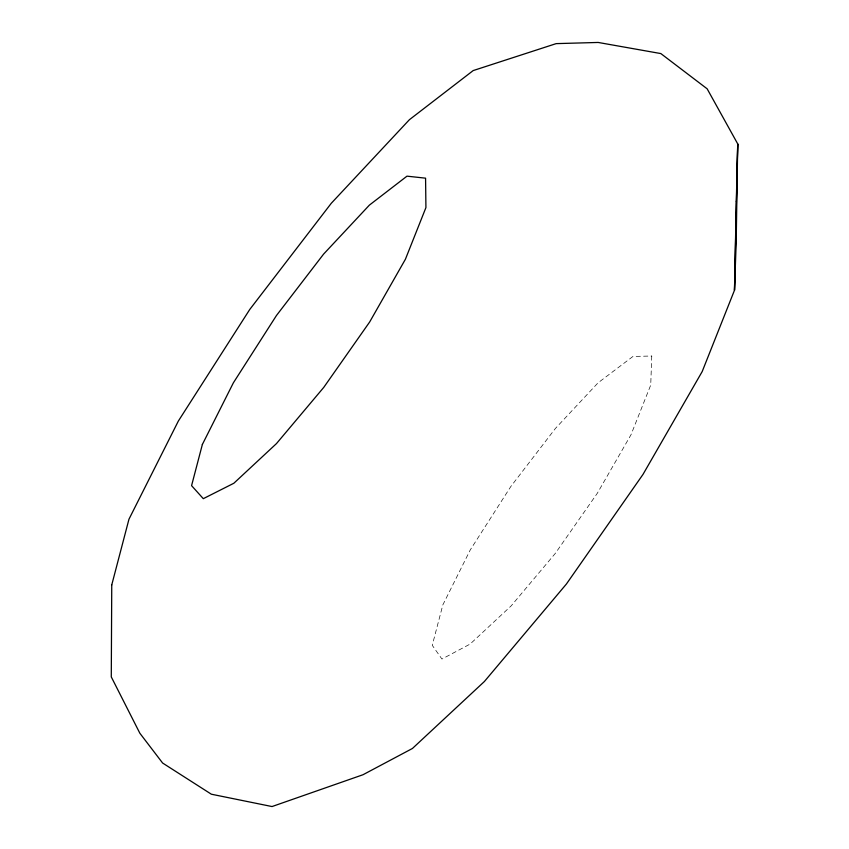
<?xml version="1.0" encoding="UTF-8"?>
<svg xmlns="http://www.w3.org/2000/svg" width="849" height="849" viewBox="0 0 849 849"><rect width="100%" height="100%" fill="white"/><g stroke="black" fill="none" stroke-linecap="round" stroke-linejoin="round"><path stroke-width="0.64" stroke-dasharray="4.25 3.18" d="M651.767 356.018L650.727 385.075L630.998 434.752L597.325 493.258L555.267 553.442L511.172 605.868L470.123 644.073L441.936 659.047L432.258 645.314L442.849 604.87L470.335 549.791L510.875 486.445L555.395 428.469L598.036 382.846L632.983 356.442L651.767 356.018"/><path stroke-width="1.27" d="M111.75 584.929L111.283 676.918L139.852 733.228L162.615 763.028L211.359 794.208L272.03 806.55L363.011 774.734L412.444 748.468L484.386 681.514L566.41 584.016L642.99 474.421L702.187 371.565L734.491 290.22L736.179 242.952L737.717 143.895L707.143 88.805L660.84 53.572L598.163 42.45L556.169 43.628L473.19 70.573L409.388 119.72L331.301 203.261L249.776 309.439L178.354 421.04L128.963 519.217L111.75 584.929M736.306 201.266L734.491 290.22L737.717 143.895L736.306 201.266M202.359 444.483L191.577 485.649L203.304 498.671L233.836 483.261L276.477 443.581L323.745 387.399L369.665 321.983L405.419 259.232L425.922 207.602L425.572 178.173L406.989 176.157L369.379 205.129L323.607 254.095L276.466 315.499L233.379 382.814L202.359 444.483"/></g></svg>
